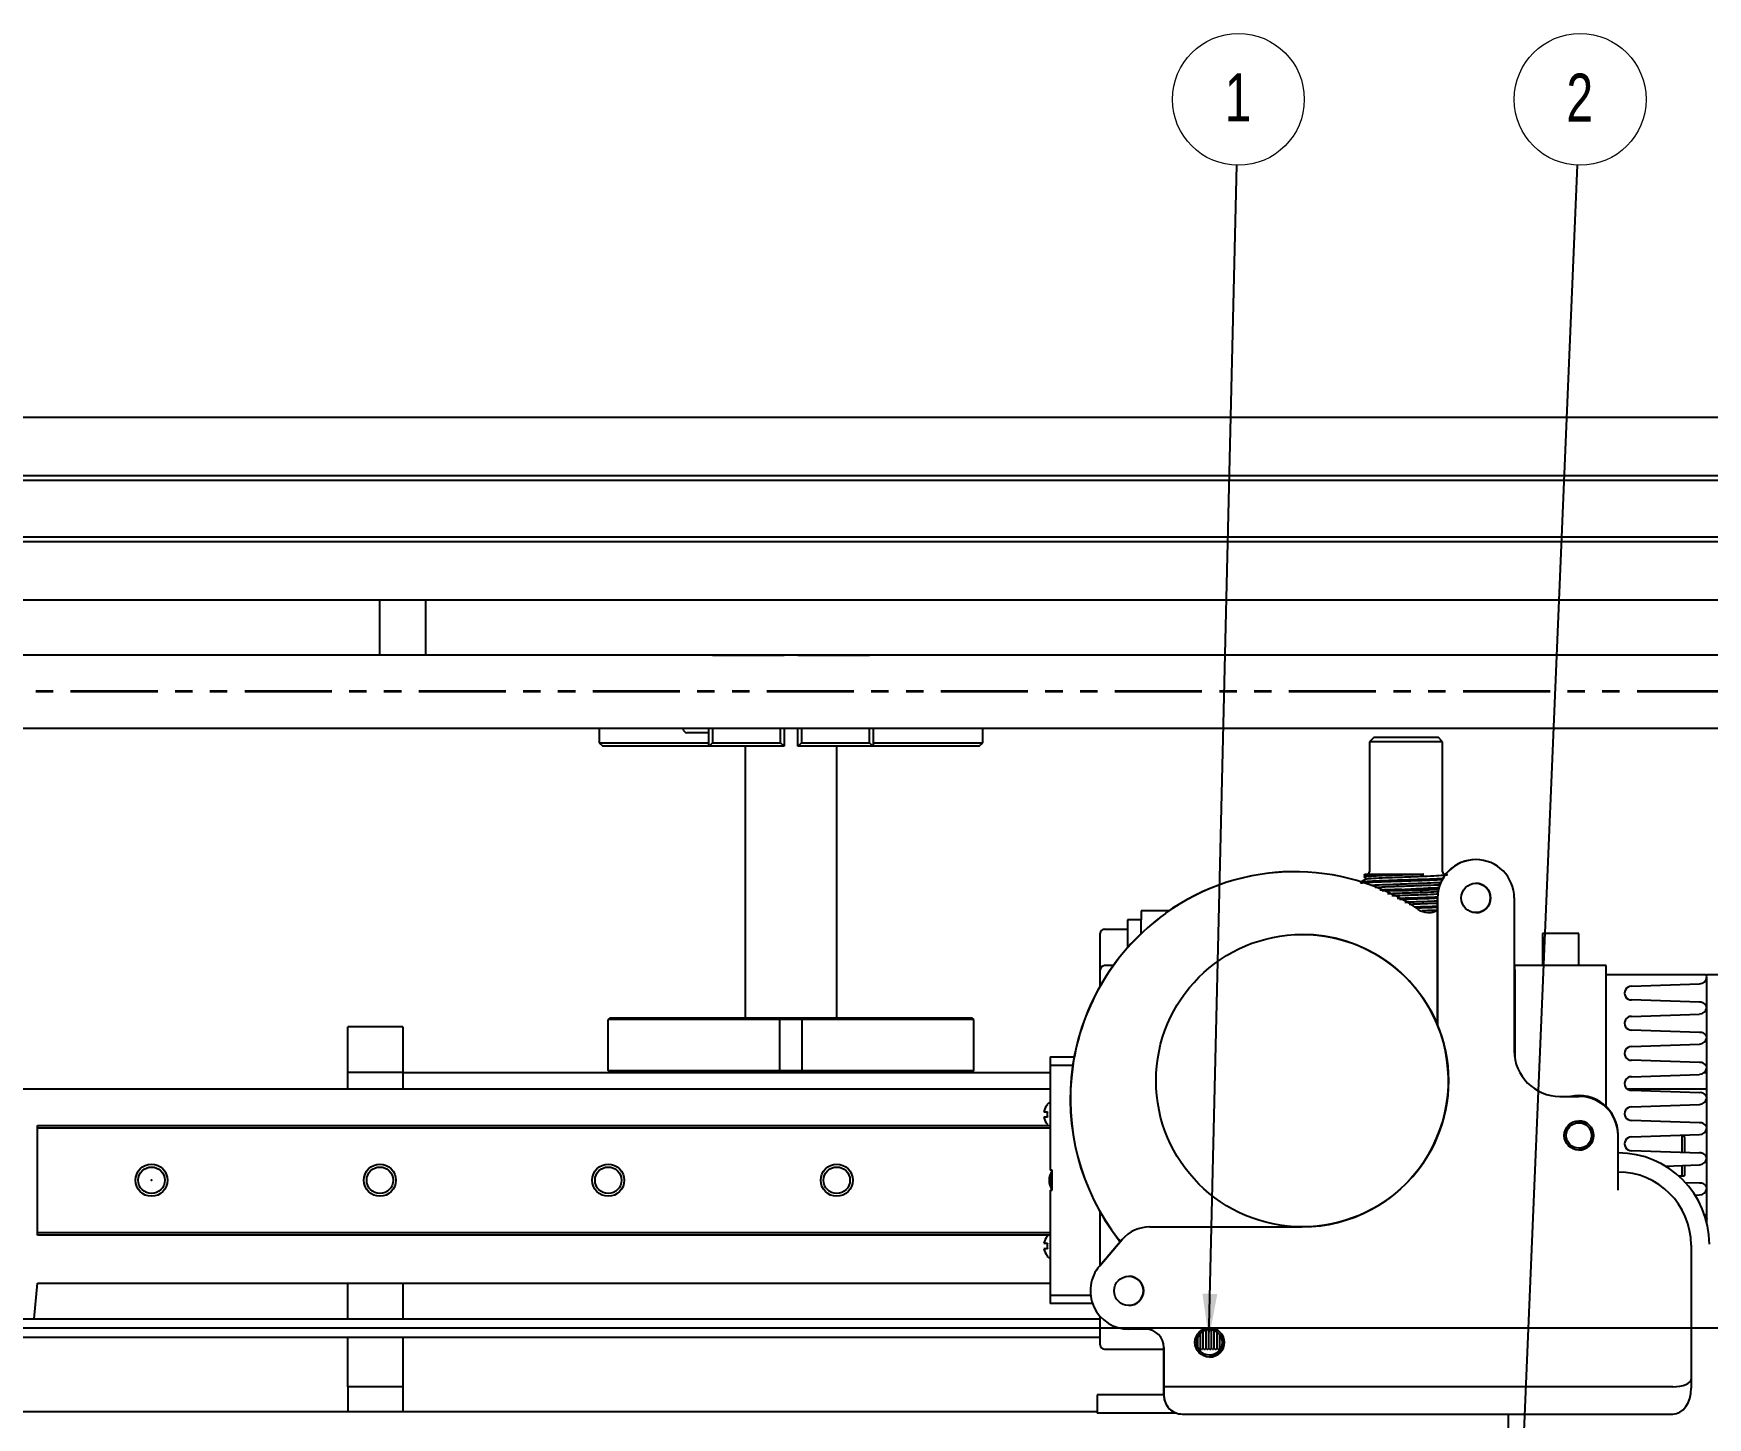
# Model space of a CAD drawing. Header units: millimetres. Extents: x -300 to 1184, y 5 to 1469.
# Drawn here: x 260.8 to 382.9, y 663.3 to 764.3 of the extents above; entities that cross this region are included whole.
import ezdxf

# ---------------------------------------------------------------- set-up
doc = ezdxf.new("R2010")
doc.units = ezdxf.units.MM
doc.header["$PDSIZE"] = -1
doc.linetypes.add('PHANTOM', pattern=[12.7, 6.35, -1.27, 1.27, -1.27, 1.27, -1.27])
doc.styles.add('SLDTEXTSTYLE1', font='TXT', dxfattribs={"width": 0.75})
doc.dimstyles.new('SLDDIMSTYLE0', dxfattribs={"dimtxt": 0.18, "dimasz": 3.302, "dimexe": 0, "dimexo": 0.0625, "dimgap": 0, "dimtad": 0, "dimtih": 1, "dimtoh": 1, "dimdec": 0, "dimrnd": 1e-09, "dimzin": 0, "dimdsep": 46, "dimtxsty": 'Standard', "dimsah": 1, "dimcen": 0.09, "dimadec": 0, "dimazin": 0, "dimtfac": 3.302, "dimtdec": 0, "dimtofl": 0, "dimtmove": 0, "dimatfit": 3, "dimfxl": 1, "dimfrac": 2, "dimtolj": 1, "dimtzin": 0, "dimarcsym": 0})

# ---------------------------------------------------------------- blocks, each defined once
blk = doc.blocks.new('SW_NOTE_2')
at = {"color": 0, "linetype": 'Continuous', "lineweight": 0}
blk.add_circle((0.11, 4.81), 4.81, dxfattribs=at)
at = {"color": 0, "linetype": 'Continuous', "lineweight": 0, "insert": (0.08, 6.7), "char_height": 3.5, "attachment_point": 2, "style": 'SLDTEXTSTYLE1'}
blk.add_mtext('1', dxfattribs=at)
blk = doc.blocks.new('SW_NOTE_3')
at = {"color": 0, "linetype": 'Continuous', "lineweight": 0}
blk.add_circle((0.2, 4.81), 4.81, dxfattribs=at)
at = {"color": 0, "linetype": 'Continuous', "lineweight": 0, "insert": (0.17, 6.69), "char_height": 3.5, "attachment_point": 2, "style": 'SLDTEXTSTYLE1'}
blk.add_mtext('2', dxfattribs=at)

msp = doc.modelspace()

# ---------------------------------------------------------------- linework, layer by layer
at = {"color": 7, "linetype": 'Continuous', "lineweight": 25}
for p, q in [((480.55, 736.24), (241.56, 736.24)), ((478.55, 731.97), (243.56, 731.97)), ((478.55, 731.64), (243.56, 731.64)), ((478.55, 727.5), (243.56, 727.5)), ((478.55, 727.17), (243.56, 727.17)), ((478.55, 722.9), (243.56, 722.9)), ((286.06, 718.9), (286.06, 722.9)), ((289.39, 722.9), (289.39, 718.9)), ((480.86, 718.9), (241.25, 718.9)), ((289.39, 718.9), (286.06, 718.9)), ((310.32, 718.9), (289.39, 718.9)), ((310.32, 718.9), (315.56, 718.9)), ((316.56, 718.9), (315.56, 718.9)), ((316.56, 718.9), (321.79, 718.9)), ((400.32, 718.9), (321.79, 718.9)), ((238.17, 713.57), (481.06, 713.57)), ((302.06, 713.57), (302.06, 712.5)), ((308.19, 713.5), (308.19, 713.57)), ((310.06, 712.24), (310.06, 713.57)), ((310.32, 713.57), (310.32, 712.5)), ((315.29, 712.5), (315.29, 713.57)), ((315.56, 713.57), (315.56, 712.24)), ((316.56, 712.24), (316.56, 713.57)), ((316.82, 713.57), (316.82, 712.5)), ((321.79, 712.5), (321.79, 713.57)), ((322.06, 713.57), (322.06, 712.24)), ((330.06, 712.5), (330.06, 713.57)), ((302.06, 712.5), (302.32, 712.24)), ((302.06, 712.5), (304.37, 712.5)), ((304.45, 712.24), (302.32, 712.24)), ((304.37, 712.5), (310.06, 712.5)), ((310.06, 712.24), (304.45, 712.24)), ((308.46, 713.24), (310.06, 713.24)), ((310.06, 712.24), (310.32, 712.5)), ((315.56, 712.24), (310.06, 712.24)), ((310.32, 712.5), (315.29, 712.5)), ((312.72, 712.24), (312.72, 692.43)), ((315.56, 712.24), (315.29, 712.5)), ((316.56, 712.24), (316.82, 712.5)), ((322.06, 712.24), (316.56, 712.24)), ((316.82, 712.5), (321.79, 712.5)), ((319.39, 692.43), (319.39, 712.24)), ((321.79, 712.5), (322.06, 712.24)), ((322.06, 712.5), (327.74, 712.5)), ((327.66, 712.24), (322.06, 712.24)), ((329.79, 712.24), (327.66, 712.24)), ((327.74, 712.5), (330.06, 712.5)), ((329.79, 712.24), (330.06, 712.5)), ((358.6, 712.9), (358.27, 712.57)), ((358.27, 712.57), (358.27, 703.07)), ((363.6, 712.57), (358.27, 712.57)), ((358.6, 712.9), (363.27, 712.9)), ((363.6, 712.57), (363.27, 712.9)), ((363.6, 703.07), (363.6, 712.57)), ((366.03, 703.97), (366.03, 703.97)), ((352.81, 703.08), (352.81, 703.08)), ((357.94, 702.9), (357.83, 702.8)), ((357.83, 702.76), (357.96, 702.69)), ((357.94, 702.9), (361.83, 702.9)), ((357.96, 702.69), (357.96, 702.52)), ((363.69, 702.61), (363.42, 702.57)), ((363.61, 702.57), (363.42, 702.57)), ((359.79, 701.69), (359.19, 701.67)), ((360.62, 701.8), (359.79, 701.69)), ((363.23, 691.89), (363.23, 701.17)), ((363.23, 701.17), (363.23, 691.89)), ((368.83, 701.17), (368.83, 690.02)), ((341.61, 700.24), (341.61, 699.57)), ((343.65, 700.24), (341.61, 700.24)), ((338.94, 698.9), (340.61, 698.9)), ((340.61, 699.57), (340.61, 697.54)), ((341.61, 699.57), (340.61, 699.57)), ((341.61, 698.58), (341.61, 699.57)), ((338.61, 695.9), (338.61, 698.57)), ((340.61, 698.57), (340.61, 697.54)), ((370.88, 698.57), (370.88, 696.24)), ((373.54, 698.57), (370.88, 698.57)), ((373.54, 696.24), (373.54, 698.57)), ((338.61, 694.74), (338.61, 695.9)), ((339.57, 696.24), (338.94, 696.24)), ((368.88, 696.04), (368.83, 696.04)), ((375.54, 696.24), (368.88, 696.24)), ((368.88, 695.92), (368.88, 696.24)), ((368.88, 695.92), (368.88, 693.04)), ((375.54, 695.57), (375.54, 696.24)), ((382.74, 695.57), (375.54, 695.57)), ((375.54, 694.68), (375.54, 695.57)), ((384.2, 695.57), (382.87, 695.57)), ((382.87, 695.47), (382.87, 695.57)), ((382.87, 692.9), (382.87, 695.37)), ((375.54, 690.47), (375.54, 694.68)), ((377.38, 694.73), (382.34, 694.9)), ((368.88, 693.04), (368.88, 689.47)), ((382.35, 693.56), (377.38, 693.73)), ((377.38, 692.53), (382.34, 692.7)), ((382.87, 677.5), (382.87, 692.9)), ((287.72, 691.77), (283.72, 691.77)), ((283.72, 688.43), (283.72, 691.77)), ((287.72, 691.77), (287.72, 688.43)), ((302.86, 692.43), (302.72, 692.3)), ((302.72, 688.57), (302.72, 692.3)), ((315.25, 692.3), (302.72, 692.3)), ((302.86, 692.43), (315.3, 692.43)), ((315.3, 692.43), (315.25, 692.3)), ((315.25, 688.57), (315.25, 692.3)), ((316.87, 692.3), (315.25, 692.3)), ((315.3, 692.43), (316.81, 692.43)), ((316.87, 692.3), (316.81, 692.43)), ((316.81, 692.43), (329.26, 692.43)), ((316.87, 688.57), (316.87, 692.3)), ((329.39, 692.3), (316.87, 692.3)), ((329.39, 692.3), (329.26, 692.43)), ((329.39, 688.57), (329.39, 692.3)), ((363.23, 691.89), (363.23, 691.89)), ((382.35, 691.36), (377.38, 691.53)), ((375.54, 685.94), (375.54, 690.46)), ((377.38, 690.33), (382.34, 690.5)), ((334.97, 689.57), (336.72, 689.57)), ((334.97, 689.57), (334.97, 688.95)), ((334.97, 688.95), (334.97, 681.3)), ((336.61, 688.95), (334.97, 688.95)), ((382.35, 689.16), (377.38, 689.33)), ((287.72, 688.43), (283.72, 688.43)), ((283.72, 687.24), (283.72, 688.43)), ((287.72, 688.43), (289.06, 688.43)), ((287.72, 688.43), (287.72, 687.24)), ((289.06, 688.43), (334.97, 688.43)), ((302.86, 688.43), (302.72, 688.57)), ((302.72, 688.57), (315.25, 688.57)), ((315.3, 688.43), (315.25, 688.57)), ((315.25, 688.57), (316.87, 688.57)), ((316.87, 688.57), (316.81, 688.43)), ((316.87, 688.57), (329.39, 688.57)), ((329.39, 688.57), (329.26, 688.43)), ((377.38, 688.13), (382.34, 688.3)), ((382.69, 688.43), (382.87, 688.43)), ((228.12, 687.24), (334.97, 687.24)), ((372.16, 686.69), (373.55, 686.69)), ((373.55, 686.75), (373.55, 686.75)), ((377.07, 687.24), (382.87, 687.24)), ((382.35, 686.96), (377.38, 687.13)), ((377.38, 685.93), (382.34, 686.1)), ((261.06, 684.37), (261.06, 684.57)), ((261.06, 684.57), (334.97, 684.57)), ((261.06, 676.77), (261.06, 684.37)), ((334.97, 684.37), (261.06, 684.37)), ((334.74, 684.65), (334.81, 684.57)), ((334.76, 684.65), (334.74, 684.65)), ((382.35, 684.76), (377.38, 684.93)), ((382.79, 684.57), (382.87, 684.57)), ((382.87, 684.37), (382.87, 684.37)), ((376.4, 683.87), (376.4, 683.9)), ((376.4, 679.84), (376.4, 683.84)), ((377.38, 683.73), (382.34, 683.9)), ((381.08, 682.6), (381.08, 683.86)), ((381.28, 683.7), (381.12, 683.86)), ((381.28, 682.59), (381.28, 683.7)), ((382.35, 682.56), (377.38, 682.73)), ((379.83, 681.61), (382.34, 681.7)), ((381.08, 680.9), (381.08, 681.66)), ((381.28, 680.97), (381.28, 681.67)), ((335.1, 681.3), (334.97, 681.3)), ((334.97, 680.99), (334.97, 680.15)), ((335.1, 679.84), (335.1, 681.3)), ((380.81, 680.9), (381.08, 680.9)), ((381.08, 680.9), (381.21, 680.9)), ((334.97, 679.84), (334.97, 672.19)), ((334.97, 679.84), (335.1, 679.84)), ((382.35, 680.36), (381.33, 680.39)), ((382.02, 679.49), (382.34, 679.5)), ((338.61, 674.37), (338.61, 678.26)), ((261.06, 676.77), (334.97, 676.77)), ((261.06, 676.57), (261.06, 676.77)), ((342.24, 677.17), (353.36, 677.17)), ((342.24, 677.17), (342.24, 677.17)), ((334.97, 676.57), (261.06, 676.57)), ((334.81, 676.57), (334.74, 676.49)), ((338.58, 674.33), (340.22, 676.24)), ((340.22, 676.24), (338.58, 674.33)), ((339.94, 676.28), (340.07, 676.07)), ((340.07, 676.06), (339.94, 676.28)), ((381.73, 675.84), (381.73, 666.05)), ((334.76, 675.05), (334.74, 675.05)), ((260.83, 670.47), (261.06, 673.07)), ((261.06, 673.07), (334.97, 673.07)), ((283.72, 670.47), (283.72, 673.07)), ((287.72, 673.07), (287.72, 670.47)), ((334.97, 672.19), (337.91, 672.19)), ((334.97, 672.19), (334.97, 671.57)), ((338.06, 671.57), (334.97, 671.57)), ((338.61, 668.57), (338.61, 670.64)), ((247.72, 670.47), (338.61, 670.47)), ((341.93, 669.7), (340.7, 669.7)), ((340.7, 669.7), (340.7, 669.7)), ((346.14, 668.3), (346.14, 669.55)), ((346.34, 668.3), (346.34, 669.63)), ((346.54, 668.3), (346.54, 669.67)), ((346.74, 668.3), (346.74, 669.66)), ((346.94, 668.3), (346.94, 669.6)), ((347.14, 668.3), (347.14, 669.49)), ((250.65, 669.13), (338.61, 669.13)), ((283.72, 665.5), (283.72, 669.13)), ((287.72, 669.13), (287.72, 665.5)), ((338.94, 668.24), (343.26, 668.24)), ((343.26, 665.5), (343.26, 668.37)), ((343.26, 668.37), (343.26, 664.84)), ((345.74, 668.36), (345.74, 669.11)), ((345.81, 668.24), (345.88, 668.24)), ((345.94, 668.3), (345.88, 668.24)), ((345.94, 668.3), (345.94, 669.4)), ((346.01, 668.24), (345.94, 668.3)), ((346.01, 668.24), (346.08, 668.24)), ((346.14, 668.3), (346.08, 668.24)), ((346.21, 668.24), (346.14, 668.3)), ((346.21, 668.24), (346.28, 668.24)), ((346.34, 668.3), (346.28, 668.24)), ((346.41, 668.24), (346.34, 668.3)), ((346.41, 668.24), (346.48, 668.24)), ((346.54, 668.3), (346.48, 668.24)), ((346.61, 668.24), (346.54, 668.3)), ((346.61, 668.24), (346.68, 668.24)), ((346.74, 668.3), (346.68, 668.24)), ((346.81, 668.24), (346.74, 668.3)), ((346.81, 668.24), (346.88, 668.24)), ((346.94, 668.3), (346.88, 668.24)), ((347.01, 668.24), (346.94, 668.3)), ((347.01, 668.24), (347.08, 668.24)), ((347.14, 668.3), (347.08, 668.24)), ((347.21, 668.24), (347.14, 668.3)), ((347.21, 668.24), (347.28, 668.24)), ((347.34, 668.3), (347.28, 668.24)), ((347.34, 668.3), (347.34, 669.3)), ((347.39, 668.24), (347.34, 668.3)), ((343.26, 667.9), (343.26, 667.95)), ((343.26, 664.9), (343.26, 667.9)), ((343.26, 664.9), (343.26, 667.9)), ((381.73, 666.05), (381.73, 665.39)), ((283.72, 665.5), (283.72, 663.68)), ((287.72, 665.5), (283.72, 665.5)), ((287.72, 665.5), (287.72, 663.68)), ((338.4, 664.9), (338.4, 663.57)), ((343.26, 664.9), (338.4, 664.9)), ((380.4, 665.5), (343.26, 665.5)), ((343.26, 665.5), (343.26, 664.84)), ((338.4, 663.68), (250.65, 663.68)), ((344.18, 663.57), (338.4, 663.57)), ((344.6, 663.5), (380.4, 663.5)), ((368.4, 659.42), (368.4, 663.5))]:
    msp.add_line(p, q, dxfattribs=at)
at = {"color": 7, "linetype": 'PHANTOM', "lineweight": 35}
msp.add_line((561.94, 716.24), (160.18, 716.24), dxfattribs=at)
at = {"color": 7, "linetype": 'Continuous'}
msp.add_line((247.72, 669.8), (477.06, 669.8), dxfattribs=at)
at = {"color": 7, "linetype": 'Continuous', "lineweight": 25, "flags": 128}
for points in [[(373.55, 686.75), (373.55, 686.75), (372.93, 686.69)], [(382.87, 677.77), (382.85, 677.67), (382.84, 677.63)]]:
    msp.add_lwpolyline(points, dxfattribs=at)
at = {"color": 7, "linetype": 'Continuous', "lineweight": 25}
for centre, radius in [((366.03, 701.17), 1.07), ((353.36, 687.84), 10.67), ((373.55, 683.84), 1.07), ((373.55, 683.84), 0.933), ((269.39, 680.57), 1.17), ((286.06, 680.57), 1.17), ((302.72, 680.57), 1.17), ((319.39, 680.57), 1.17), ((269.39, 680.57), 0.967), ((286.06, 680.57), 0.967), ((302.72, 680.57), 0.967), ((319.39, 680.57), 0.967), ((340.7, 672.5), 1.07), ((346.6, 668.74), 1.07), ((346.6, 668.74), 0.933)]:
    msp.add_circle(centre, radius, dxfattribs=at)
for centre, radius, start, end in [((308.46, 713.5), 0.267, 180, 270), ((366.03, 701.17), 2.8, 0.0054, 180.0054), ((366.03, 701.17), 2.8, 90, 180.0054), ((352.81, 686.91), 16.18, 56.1221, 125.6602), ((352.81, 686.91), 16.18, 90, 125.6602), ((358.1, 703.07), 0.167, 270, 0), ((363.77, 703.07), 0.167, 180, 270), ((366.03, 701.17), 1.07, 0.0054, 90), ((366.03, 701.17), 1.07, 270, 0.0054), ((353.11, 686.5), 16.67, 125.6602, 217.8291), ((353.1, 686.5), 16.67, 125.6602, 217.8291), ((362.57, 701.44), 1.33, 236.1221, 299.4791), ((362.57, 701.44), 1.33, 270, 299.5102), ((338.94, 698.57), 0.333, 90, 180), ((353.36, 687.84), 10.67, 21.4428, 90), ((338.94, 695.9), 0.333, 90, 180), ((382.34, 695.44), 0.534, 270, 359.8357), ((382.74, 695.44), 0.133, 359.8357, 90), ((377.38, 694.23), 0.5, 89.776, 271), ((382.34, 693.24), 0.534, 270, 352.6522), ((382.42, 693.11), 0.456, 7.9563, 98.9732), ((353.36, 687.84), 10.67, 270, 22.3291), ((353.36, 687.84), 10.67, 270, 22.3291), ((377.38, 692.03), 0.5, 89.776, 271), ((377.38, 689.83), 0.5, 89.776, 271), ((382.34, 691.04), 0.534, 270, 352.6522), ((382.42, 690.91), 0.456, 7.9563, 98.9732), ((372.16, 690.02), 3.33, 180.0054, 270.0013), ((382.42, 688.71), 0.456, 7.9563, 98.9732), ((353.36, 687.84), 10.67, 359.8123, 4.479), ((377.38, 687.63), 0.5, 89.776, 271), ((382.34, 688.84), 0.534, 270, 352.6522), ((373.55, 683.9), 2.85, 0.0054, 102.4178), ((373.55, 683.84), 2.85, 0.0054, 90.0013), ((382.34, 686.64), 0.534, 270, 352.6522), ((382.42, 686.51), 0.456, 7.9563, 98.9732), ((335.57, 685.37), 1.08, 138.4674, 169.1618), ((335.57, 685.37), 1.1, 123.0557, 138.9526), ((335.57, 685.37), 0.834, 165.8995, 194.1005), ((377.38, 685.43), 0.5, 89.776, 271), ((335.57, 685.37), 1.08, 190.8382, 221.5326), ((373.55, 683.84), 1.07, 270, 90), ((373.55, 683.84), 0.933, 270, 90), ((382.34, 684.44), 0.534, 270, 352.6522), ((382.42, 684.31), 0.456, 7.9563, 98.9732), ((377.38, 683.23), 0.5, 89.776, 271), ((376.4, 675.9), 6.67, 0.0054, 89.9997), ((382.34, 682.24), 0.534, 270, 352.6522), ((382.42, 682.11), 0.456, 7.9563, 98.9732), ((336.06, 680.57), 1.17, 144.8551, 215.1449), ((376.4, 675.84), 5.33, 0.0054, 90), ((382.34, 680.04), 0.534, 270, 352.6522), ((382.42, 679.91), 0.456, 7.9563, 98.9732), ((382.42, 677.71), 0.456, 7.9563, 51.2169), ((342.24, 674.5), 2.67, 90, 139.2314), ((342.24, 674.5), 2.67, 90, 139.2314), ((335.57, 675.77), 1.08, 138.4674, 169.1618), ((335.57, 675.77), 1.08, 190.8382, 221.5326), ((335.57, 675.77), 0.834, 165.8995, 194.1005), ((335.57, 675.77), 1.1, 220.987, 236.9443), ((340.7, 672.5), 2.8, 139.2314, 270), ((340.7, 672.5), 2.8, 139.2314, 270), ((340.7, 672.5), 1.07, 0.0054, 90), ((340.7, 672.5), 1.07, 270, 0.0054), ((341.93, 668.37), 1.33, 0.0054, 90), ((341.93, 668.37), 1.33, 0.0054, 90), ((346.6, 668.74), 1.07, 0.0054, 90), ((346.6, 668.74), 0.933, 270, 90), ((338.94, 668.57), 0.333, 180, 270), ((346.6, 668.74), 1.07, 270, 0.0054), ((344.6, 664.84), 1.33, 179.9946, 270)]:
    msp.add_arc(centre, radius, start, end, dxfattribs=at)
for centre, major_axis, ratio, start_param, end_param in [((380.4, 666.05), (1.33, 0), 0.414214, 4.712465, 6.283261), ((344.6, 664.84), (0.943, 0.943), 0.999937, 2.356163, 3.926959), ((380.4, 665.39), (0, 1.89), 0.707107, 3.141593, 4.712389)]:
    msp.add_ellipse(centre, major_axis=major_axis, ratio=ratio, start_param=start_param, end_param=end_param, dxfattribs=at)
for points, knots in [([(363.42, 702.57), (363.1, 702.56), (362.44, 702.53), (361.13, 702.49), (359.81, 702.44), (358.65, 702.4), (357.9, 702.36), (357.55, 702.33), (357.61, 702.32), (357.61, 702.32)], [0, 0, 0, 0, 0.166499, 0.332999, 0.499499, 0.666, 0.832499, 0.998998, 1, 1, 1, 1]), ([(357.97, 702.53), (357.91, 702.49), (357.79, 702.42), (357.67, 702.35), (357.61, 702.32)], [0, 0, 0, 0, 0.49996, 1, 1, 1, 1]), ([(363.63, 702.5), (363.56, 702.49), (363.29, 702.48), (362.4, 702.44), (361.14, 702.4), (359.81, 702.36), (358.67, 702.32), (357.83, 702.28), (357.68, 702.25), (357.61, 702.24)], [0, 0, 0, 0, 0.049163, 0.207635, 0.366108, 0.524582, 0.683056, 0.841527, 1, 1, 1, 1]), ([(357.85, 702.78), (357.86, 702.78), (357.87, 702.79), (358.31, 702.82), (359.04, 702.84), (359.99, 702.86), (360.96, 702.88), (361.56, 702.9), (361.83, 702.9)], [0, 0, 0, 0, 0.130736, 0.314153, 0.496092, 0.677399, 0.85623, 1, 1, 1, 1]), ([(362.23, 702.9), (361.86, 702.89), (361.12, 702.86), (359.93, 702.82), (358.9, 702.78), (358.22, 702.74), (357.91, 702.71), (357.98, 702.69), (357.99, 702.69)], [0, 0, 0, 0, 0.194438, 0.388874, 0.583314, 0.777745, 0.972184, 1, 1, 1, 1]), ([(363.9, 702.86), (363.9, 702.86), (364, 702.85), (363.78, 702.82), (363.22, 702.78), (362.26, 702.74), (361.11, 702.69), (359.93, 702.65), (358.91, 702.61), (358.17, 702.57), (358.04, 702.54), (357.97, 702.53)], [0, 0, 0, 0, 0.000655, 0.125653, 0.250653, 0.375653, 0.500654, 0.625654, 0.750656, 0.875653, 1, 1, 1, 1]), ([(361.83, 702.9), (361.91, 702.9), (362.05, 702.9), (362.18, 702.9), (362.23, 702.9)], [0, 0, 0, 0, 0.609041, 1, 1, 1, 1]), ([(363.51, 702.3), (363.4, 702.29), (363.12, 702.27), (362.25, 702.24), (361.11, 702.19), (359.94, 702.15), (358.94, 702.11), (358.55, 702.09), (358.37, 702.08)], [0, 0, 0, 0, 0.111371, 0.294867, 0.478364, 0.661861, 0.84536, 1, 1, 1, 1]), ([(363.41, 702.13), (363.33, 702.12), (363.07, 702.1), (362.25, 702.07), (361.11, 702.03), (359.94, 701.99), (359.07, 701.95), (358.76, 701.93), (358.67, 701.93)], [0, 0, 0, 0, 0.088965, 0.295459, 0.501955, 0.708449, 0.914947, 1, 1, 1, 1]), ([(360.62, 701.8), (360.27, 701.79), (359.69, 701.77), (359.22, 701.75), (359.03, 701.75)], [0, 0, 0, 0, 0.611986, 1, 1, 1, 1]), ([(363.31, 701.62), (363.26, 701.62), (363.03, 701.6), (362.24, 701.57), (361.12, 701.53), (360.16, 701.49), (359.71, 701.48), (359.59, 701.47)], [0, 0, 0, 0, 0.071763, 0.347679, 0.623596, 0.899512, 1, 1, 1, 1]), ([(363.33, 701.78), (363.1, 701.77), (362.6, 701.74), (361.55, 701.71), (360.56, 701.69), (359.99, 701.69), (359.79, 701.69)], [0, 0, 0, 0, 0.2463204, 0.5414876, 0.8411485, 1, 1, 1, 1]), ([(363.28, 701.45), (363.24, 701.45), (363.01, 701.43), (362.24, 701.4), (361.13, 701.36), (360.27, 701.33), (359.92, 701.32), (359.9, 701.32)], [0, 0, 0, 0, 0.064741, 0.371067, 0.677395, 0.983722, 1, 1, 1, 1]), ([(363.24, 701.23), (362.97, 701.22), (362.37, 701.19), (361.39, 701.16), (360.67, 701.14), (360.4, 701.13), (360.29, 701.13)], [0, 0, 0, 0, 0.333267, 0.7378, 0.894435, 1, 1, 1, 1]), ([(360.62, 701.8), (360.92, 701.82), (361.6, 701.85), (362.59, 701.9), (363.11, 701.93), (363.36, 701.94)], [0, 0, 0, 0, 0.290517, 0.661264, 1, 1, 1, 1]), ([(363.24, 701.15), (362.97, 701.13), (362.37, 701.11), (361.32, 701.08), (360.67, 701.05), (360.45, 701.05)], [0, 0, 0, 0, 0.350711, 0.77621, 1, 1, 1, 1]), ([(363.23, 700.95), (363.21, 700.95), (362.99, 700.93), (362.24, 700.9), (361.4, 700.87), (360.93, 700.85), (360.84, 700.85)], [0, 0, 0, 0, 0.0549856, 0.4794291, 0.9038765, 1, 1, 1, 1]), ([(363.23, 700.78), (363.21, 700.78), (362.99, 700.77), (362.26, 700.74), (361.52, 700.71), (361.16, 700.7)], [0, 0, 0, 0, 0.062234, 0.5426304, 1, 1, 1, 1]), ([(363.23, 700.56), (362.97, 700.55), (362.49, 700.53), (361.84, 700.51), (361.56, 700.5)], [0, 0, 0, 0, 0.5528538, 1, 1, 1, 1]), ([(363.23, 700.48), (362.97, 700.47), (362.53, 700.45), (361.94, 700.43), (361.7, 700.42)], [0, 0, 0, 0, 0.60068, 1, 1, 1, 1]), ([(363.23, 700.28), (363.21, 700.28), (362.99, 700.27), (362.55, 700.25), (362.13, 700.23), (362.08, 700.23)], [0, 0, 0, 0, 0.102683, 0.895312, 1, 1, 1, 1]), ([(334.51, 685.57), (334.54, 685.57), (334.59, 685.57), (334.72, 685.57), (334.76, 685.57)], [0, 0, 0, 0, 0.629011, 1, 1, 1, 1]), ([(334.74, 686.09), (334.74, 686.09), (334.73, 686.09), (334.75, 686.09), (334.76, 686.09)], [0, 0, 0, 0, 0.3707472, 1, 1, 1, 1]), ([(334.76, 685.17), (334.69, 685.17), (334.57, 685.17), (334.53, 685.17), (334.51, 685.17)], [0, 0, 0, 0, 0.629024, 1, 1, 1, 1]), ([(381.21, 680.9), (381.21, 680.9), (381.22, 680.9), (381.24, 680.91), (381.25, 680.91), (381.26, 680.92), (381.26, 680.93), (381.27, 680.94), (381.27, 680.95), (381.27, 680.96), (381.28, 680.97), (381.28, 680.97)], [0, 0, 0, 0, 0.255332, 0.369505, 0.485359, 0.5371, 0.589298, 0.637506, 0.719072, 0.877766, 1, 1, 1, 1]), ([(334.51, 675.97), (334.54, 675.97), (334.59, 675.97), (334.72, 675.97), (334.76, 675.97)], [0, 0, 0, 0, 0.629011, 1, 1, 1, 1]), ([(334.76, 675.57), (334.69, 675.57), (334.57, 675.57), (334.53, 675.57), (334.51, 675.57)], [0, 0, 0, 0, 0.629024, 1, 1, 1, 1]), ([(334.74, 676.49), (334.74, 676.49), (334.73, 676.49), (334.75, 676.49), (334.76, 676.49)], [0, 0, 0, 0, 0.3707472, 1, 1, 1, 1])]:
    msp.add_open_spline(points, degree=3, knots=knots, dxfattribs=at)
at = {"color": 7, "linetype": 'Continuous'}
msp.add_point((269.39, 680.57), dxfattribs=at)

# ---------------------------------------------------------------- block references
at = {"color": 7, "linetype": 'Continuous', "lineweight": 0}
for name, p in [('SW_NOTE_2', (348.59, 754.64)), ('SW_NOTE_3', (373.44, 754.64))]:
    msp.add_blockref(name, p, dxfattribs=at)

# ---------------------------------------------------------------- leaders
for points in [[(346.54, 668.98), (348.59, 754.64)], [(368.39, 634.4), (373.44, 754.64)]]:
    msp.add_leader(points, dimstyle='SLDDIMSTYLE0', dxfattribs=at)

doc.saveas('drawing.dxf')
